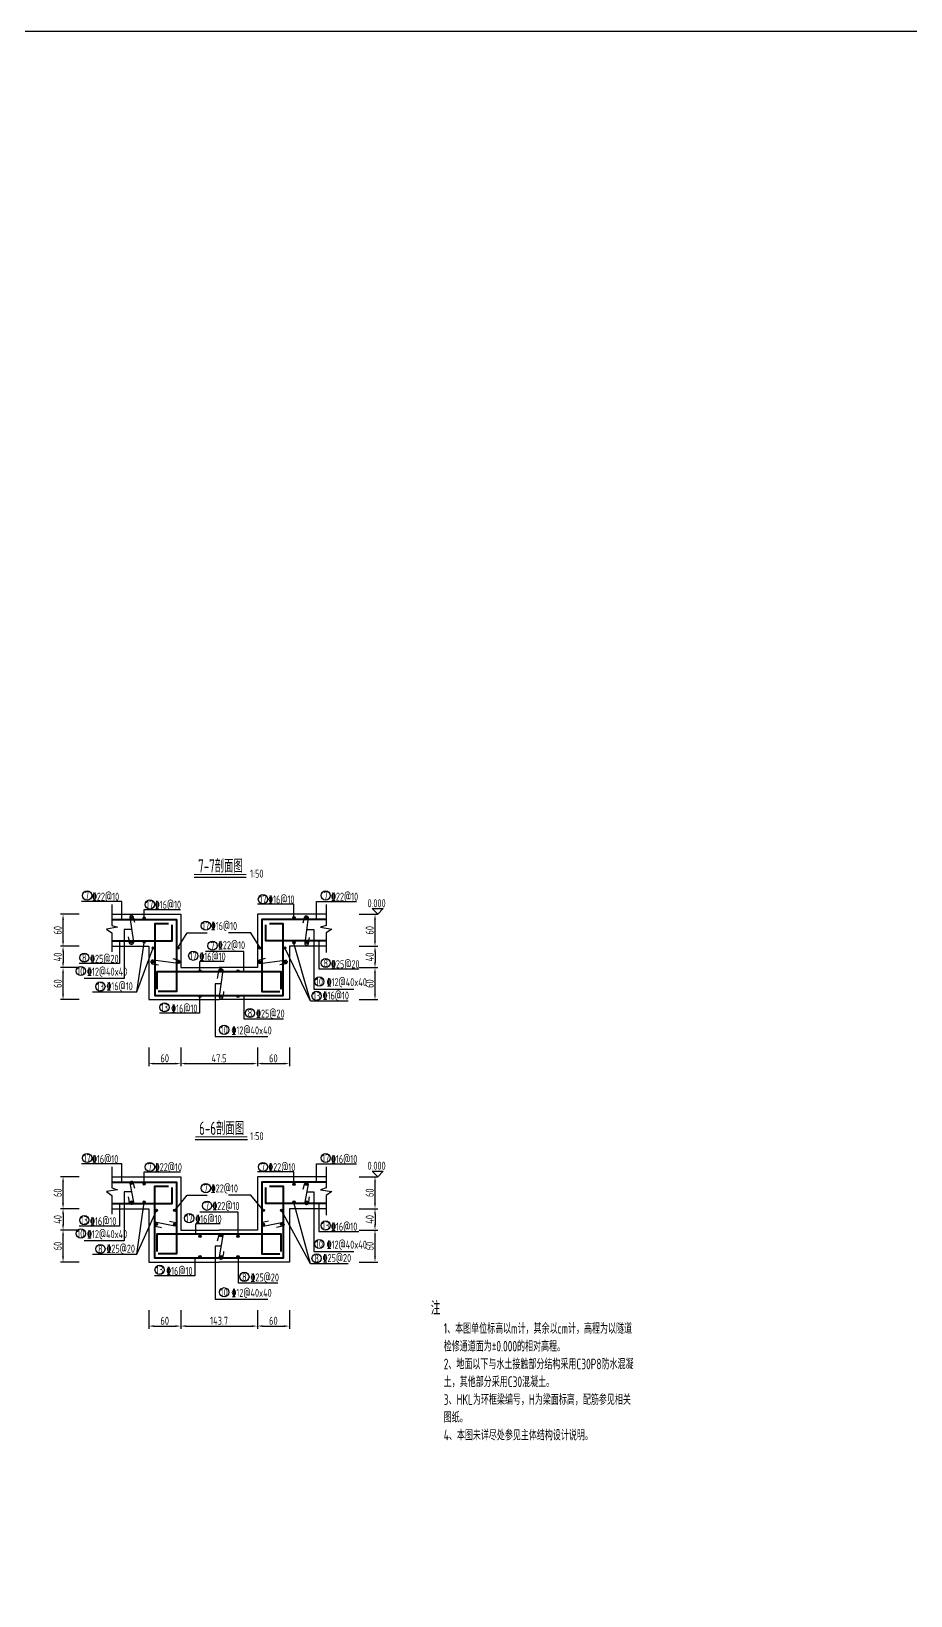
# Model space of a CAD drawing. Header units: millimetres. Extents: x -29538 to 115583, y -232866 to 15404.
# Drawn here: x 39798 to 72775, y -94426 to -35766 of the extents above; entities that cross this region are included whole.
import ezdxf
from ezdxf.enums import TextEntityAlignment as Align

# ---------------------------------------------------------------- set-up
doc = ezdxf.new("R2010")
doc.units = ezdxf.units.MM
doc.header["$LTSCALE"] = 10
doc.header["$MEASUREMENT"] = 0
for name, color, linetype in [('TQ-TEXT', 7, 'Continuous'), ('WALL-W', 2, 'Continuous'), ('文字', 7, 'Continuous'), ('标注', 4, 'Continuous'), ('次轮廓线', 7, 'Continuous'), ('轮廓线', 1, 'Continuous')]:
    doc.layers.add(name, color=color, linetype=linetype)
doc.layers.add('钢筋', color=6, linetype='Continuous', lineweight=40)
doc.styles.get("Standard").update_dxf_attribs({"font": 'gbenor.shx', "width": 0.75, "bigfont": 'gbcbig.shx'})
doc.dimstyles.get("Standard").update_dxf_attribs({"dimscale": 100, "dimtxt": 3, "dimasz": 2, "dimexe": 1, "dimexo": 1, "dimgap": 0.5, "dimtad": 1, "dimdec": 1, "dimlfac": 0.1, "dimdsep": 46, "dimtxsty": 'Standard', "dimcen": 0.5, "dimadec": 0, "dimazin": 0, "dimtfac": 1, "dimtdec": 1, "dimtofl": 0, "dimtmove": 2, "dimatfit": 3, "dimfxl": 0, "dimtolj": 1, "dimtzin": 0, "dimarcsym": 0})

# ---------------------------------------------------------------- blocks, each defined once
blk = doc.blocks.new('*D551')
at = {"layer": 'Defpoints', "color": 0}
for p in [(49475, -80716), (52687, -80716), (49475, -81916)]:
    blk.add_point(p, dxfattribs=at)
at = {"layer": '标注', "color": 0, "lineweight": -2}
for p, q in [((52087, -80716), (52787, -80716)), ((52687, -81716), (52687, -80916)), ((52087, -81916), (52787, -81916))]:
    blk.add_line(p, q, dxfattribs=at)
at = {"layer": '标注', "color": 0}
for points in [[(52654, -80916), (52720, -80916), (52687, -80716)], [(52654, -81716), (52720, -81716), (52687, -81916)]]:
    blk.add_solid(points, dxfattribs=at)
at = {"layer": '标注', "color": 0, "insert": (52487, -81316), "char_height": 300, "attachment_point": 5, "rotation": 90}
blk.add_mtext('\\A1;60', dxfattribs=at)
blk = doc.blocks.new('*D552')
at = {"layer": 'Defpoints', "color": 0}
for p in [(50852, -78716), (52687, -78716), (49475, -79916)]:
    blk.add_point(p, dxfattribs=at)
at = {"layer": '标注', "color": 0, "lineweight": -2}
for p, q in [((52087, -78716), (52787, -78716)), ((52687, -79716), (52687, -78916)), ((52087, -79916), (52787, -79916))]:
    blk.add_line(p, q, dxfattribs=at)
at = {"layer": '标注', "color": 0}
for points in [[(52654, -78916), (52720, -78916), (52687, -78716)], [(52654, -79716), (52720, -79716), (52687, -79916)]]:
    blk.add_solid(points, dxfattribs=at)
at = {"layer": '标注', "color": 0, "insert": (52487, -79316), "char_height": 300, "attachment_point": 5, "rotation": 90}
blk.add_mtext('\\A1;60', dxfattribs=at)
blk = doc.blocks.new('*D553')
at = {"layer": 'Defpoints', "color": 0}
for p in [(45401, -80716), (48275, -80716), (48275, -84316)]:
    blk.add_point(p, dxfattribs=at)
at = {"layer": '标注', "color": 0, "lineweight": -2}
for p, q in [((45401, -83716), (45401, -84416)), ((48275, -83716), (48275, -84416)), ((45601, -84316), (48075, -84316))]:
    blk.add_line(p, q, dxfattribs=at)
at = {"layer": '标注', "color": 0}
for points in [[(45601, -84283), (45601, -84349), (45401, -84316)], [(48075, -84283), (48075, -84349), (48275, -84316)]]:
    blk.add_solid(points, dxfattribs=at)
at = {"layer": '标注', "color": 0, "insert": (46838, -84116), "char_height": 300, "attachment_point": 5}
blk.add_mtext('\\A1;143.7', dxfattribs=at)
blk = doc.blocks.new('*D550')
at = {"layer": 'Defpoints', "color": 0}
for p in [(48275, -80716), (49475, -81916), (49475, -84316)]:
    blk.add_point(p, dxfattribs=at)
at = {"layer": '标注', "color": 0, "lineweight": -2}
for p, q in [((48275, -83716), (48275, -84416)), ((49475, -83716), (49475, -84416)), ((48475, -84316), (49275, -84316))]:
    blk.add_line(p, q, dxfattribs=at)
at = {"layer": '标注', "color": 0}
for points in [[(48475, -84283), (48475, -84349), (48275, -84316)], [(49275, -84283), (49275, -84349), (49475, -84316)]]:
    blk.add_solid(points, dxfattribs=at)
at = {"layer": '标注', "color": 0, "insert": (48875, -84116), "char_height": 300, "attachment_point": 5}
blk.add_mtext('\\A1;60', dxfattribs=at)
blk = doc.blocks.new('*D554')
at = {"layer": 'Defpoints', "color": 0}
for p in [(49475, -79916), (48275, -80716), (52687, -80716)]:
    blk.add_point(p, dxfattribs=at)
at = {"layer": '标注', "color": 0, "lineweight": -2}
for p, q in [((52087, -79916), (52787, -79916)), ((52687, -80116), (52687, -80516)), ((52087, -80716), (52787, -80716))]:
    blk.add_line(p, q, dxfattribs=at)
at = {"layer": '标注', "color": 0}
for points in [[(52654, -80116), (52720, -80116), (52687, -79916)], [(52654, -80516), (52720, -80516), (52687, -80716)]]:
    blk.add_solid(points, dxfattribs=at)
at = {"layer": '标注', "color": 0, "insert": (52487, -80316), "char_height": 300, "attachment_point": 5, "rotation": 90}
blk.add_mtext('\\A1;40', dxfattribs=at)
blk = doc.blocks.new('*D556')
at = {"layer": 'Defpoints', "color": 0}
for p in [(40989, -80716), (44201, -80716), (44201, -81916)]:
    blk.add_point(p, dxfattribs=at)
at = {"layer": '标注', "color": 0, "lineweight": -2}
for p, q in [((41589, -80716), (40889, -80716)), ((40989, -81716), (40989, -80916)), ((41589, -81916), (40889, -81916))]:
    blk.add_line(p, q, dxfattribs=at)
at = {"layer": '标注', "color": 0}
for points in [[(40955, -80916), (41022, -80916), (40989, -80716)], [(40955, -81716), (41022, -81716), (40989, -81916)]]:
    blk.add_solid(points, dxfattribs=at)
at = {"layer": '标注', "color": 0, "insert": (40789, -81316), "char_height": 300, "attachment_point": 5, "rotation": 90}
blk.add_mtext('\\A1;60', dxfattribs=at)
blk = doc.blocks.new('*D557')
at = {"layer": 'Defpoints', "color": 0}
for p in [(40989, -78716), (42824, -78716), (44201, -79916)]:
    blk.add_point(p, dxfattribs=at)
at = {"layer": '标注', "color": 0, "lineweight": -2}
for p, q in [((41589, -78716), (40889, -78716)), ((40989, -79716), (40989, -78916)), ((41589, -79916), (40889, -79916))]:
    blk.add_line(p, q, dxfattribs=at)
at = {"layer": '标注', "color": 0}
for points in [[(40955, -78916), (41022, -78916), (40989, -78716)], [(40955, -79716), (41022, -79716), (40989, -79916)]]:
    blk.add_solid(points, dxfattribs=at)
at = {"layer": '标注', "color": 0, "insert": (40789, -79316), "char_height": 300, "attachment_point": 5, "rotation": 90}
blk.add_mtext('\\A1;60', dxfattribs=at)
blk = doc.blocks.new('*D555')
at = {"layer": 'Defpoints', "color": 0}
for p in [(44201, -79916), (40989, -80716), (45401, -80716)]:
    blk.add_point(p, dxfattribs=at)
at = {"layer": '标注', "color": 0, "lineweight": -2}
for p, q in [((41589, -79916), (40889, -79916)), ((40989, -80116), (40989, -80516)), ((41589, -80716), (40889, -80716))]:
    blk.add_line(p, q, dxfattribs=at)
at = {"layer": '标注', "color": 0}
for points in [[(40955, -80116), (41022, -80116), (40989, -79916)], [(40955, -80516), (41022, -80516), (40989, -80716)]]:
    blk.add_solid(points, dxfattribs=at)
at = {"layer": '标注', "color": 0, "insert": (40789, -80316), "char_height": 300, "attachment_point": 5, "rotation": 90}
blk.add_mtext('\\A1;40', dxfattribs=at)
blk = doc.blocks.new('*D558')
at = {"layer": 'Defpoints', "color": 0}
for p in [(45401, -80716), (44201, -81916), (45401, -84316)]:
    blk.add_point(p, dxfattribs=at)
at = {"layer": '标注', "color": 0, "lineweight": -2}
for p, q in [((44201, -83716), (44201, -84416)), ((45401, -83716), (45401, -84416)), ((44401, -84316), (45201, -84316))]:
    blk.add_line(p, q, dxfattribs=at)
at = {"layer": '标注', "color": 0}
for points in [[(44401, -84283), (44401, -84349), (44201, -84316)], [(45201, -84283), (45201, -84349), (45401, -84316)]]:
    blk.add_solid(points, dxfattribs=at)
at = {"layer": '标注', "color": 0, "insert": (44801, -84116), "char_height": 300, "attachment_point": 5}
blk.add_mtext('\\A1;60', dxfattribs=at)
blk = doc.blocks.new('*D566')
at = {"layer": 'Defpoints', "color": 0}
for p in [(49475, -70875), (52687, -70875), (49475, -72075)]:
    blk.add_point(p, dxfattribs=at)
at = {"layer": '标注', "color": 0, "lineweight": -2}
for p, q in [((52087, -70875), (52787, -70875)), ((52687, -71875), (52687, -71075)), ((52087, -72075), (52787, -72075))]:
    blk.add_line(p, q, dxfattribs=at)
at = {"layer": '标注', "color": 0}
for points in [[(52654, -71075), (52720, -71075), (52687, -70875)], [(52654, -71875), (52720, -71875), (52687, -72075)]]:
    blk.add_solid(points, dxfattribs=at)
at = {"layer": '标注', "color": 0, "insert": (52487, -71475), "char_height": 300, "attachment_point": 5, "rotation": 90}
blk.add_mtext('\\A1;60', dxfattribs=at)
blk = doc.blocks.new('*D567')
at = {"layer": 'Defpoints', "color": 0}
for p in [(50852, -68875), (52687, -68875), (49475, -70075)]:
    blk.add_point(p, dxfattribs=at)
at = {"layer": '标注', "color": 0, "lineweight": -2}
for p, q in [((52087, -68875), (52787, -68875)), ((52687, -69875), (52687, -69075)), ((52087, -70075), (52787, -70075))]:
    blk.add_line(p, q, dxfattribs=at)
at = {"layer": '标注', "color": 0}
for points in [[(52654, -69075), (52720, -69075), (52687, -68875)], [(52654, -69875), (52720, -69875), (52687, -70075)]]:
    blk.add_solid(points, dxfattribs=at)
at = {"layer": '标注', "color": 0, "insert": (52487, -69475), "char_height": 300, "attachment_point": 5, "rotation": 90}
blk.add_mtext('\\A1;60', dxfattribs=at)
blk = doc.blocks.new('*D562')
at = {"layer": 'Defpoints', "color": 0}
for p in [(45401, -70875), (48275, -70875), (48275, -74475)]:
    blk.add_point(p, dxfattribs=at)
at = {"layer": '标注', "color": 0, "lineweight": -2}
for p, q in [((45401, -73875), (45401, -74575)), ((48275, -73875), (48275, -74575)), ((45601, -74475), (48075, -74475))]:
    blk.add_line(p, q, dxfattribs=at)
at = {"layer": '标注', "color": 0}
for points in [[(45601, -74441), (45601, -74508), (45401, -74475)], [(48075, -74441), (48075, -74508), (48275, -74475)]]:
    blk.add_solid(points, dxfattribs=at)
at = {"layer": '标注', "color": 0, "insert": (46838, -74275), "char_height": 300, "attachment_point": 5}
blk.add_mtext('\\A1;47.5', dxfattribs=at)
blk = doc.blocks.new('*D563')
at = {"layer": 'Defpoints', "color": 0}
for p in [(48275, -70875), (49475, -72075), (49475, -74475)]:
    blk.add_point(p, dxfattribs=at)
at = {"layer": '标注', "color": 0, "lineweight": -2}
for p, q in [((48275, -73875), (48275, -74575)), ((49475, -73875), (49475, -74575)), ((48475, -74475), (49275, -74475))]:
    blk.add_line(p, q, dxfattribs=at)
at = {"layer": '标注', "color": 0}
for points in [[(48475, -74441), (48475, -74508), (48275, -74475)], [(49275, -74441), (49275, -74508), (49475, -74475)]]:
    blk.add_solid(points, dxfattribs=at)
at = {"layer": '标注', "color": 0, "insert": (48875, -74275), "char_height": 300, "attachment_point": 5}
blk.add_mtext('\\A1;60', dxfattribs=at)
blk = doc.blocks.new('*D559')
at = {"layer": 'Defpoints', "color": 0}
for p in [(49475, -70075), (48275, -70875), (52687, -70875)]:
    blk.add_point(p, dxfattribs=at)
at = {"layer": '标注', "color": 0, "lineweight": -2}
for p, q in [((52087, -70075), (52787, -70075)), ((52687, -70275), (52687, -70675)), ((52087, -70875), (52787, -70875))]:
    blk.add_line(p, q, dxfattribs=at)
at = {"layer": '标注', "color": 0}
for points in [[(52654, -70275), (52720, -70275), (52687, -70075)], [(52654, -70675), (52720, -70675), (52687, -70875)]]:
    blk.add_solid(points, dxfattribs=at)
at = {"layer": '标注', "color": 0, "insert": (52487, -70475), "char_height": 300, "attachment_point": 5, "rotation": 90}
blk.add_mtext('\\A1;40', dxfattribs=at)
blk = doc.blocks.new('*D564')
at = {"layer": 'Defpoints', "color": 0}
for p in [(40989, -70875), (44201, -70875), (44201, -72075)]:
    blk.add_point(p, dxfattribs=at)
at = {"layer": '标注', "color": 0, "lineweight": -2}
for p, q in [((41589, -70875), (40889, -70875)), ((40989, -71875), (40989, -71075)), ((41589, -72075), (40889, -72075))]:
    blk.add_line(p, q, dxfattribs=at)
at = {"layer": '标注', "color": 0}
for points in [[(40955, -71075), (41022, -71075), (40989, -70875)], [(40955, -71875), (41022, -71875), (40989, -72075)]]:
    blk.add_solid(points, dxfattribs=at)
at = {"layer": '标注', "color": 0, "insert": (40789, -71475), "char_height": 300, "attachment_point": 5, "rotation": 90}
blk.add_mtext('\\A1;60', dxfattribs=at)
blk = doc.blocks.new('*D565')
at = {"layer": 'Defpoints', "color": 0}
for p in [(40989, -68875), (42824, -68875), (44201, -70075)]:
    blk.add_point(p, dxfattribs=at)
at = {"layer": '标注', "color": 0, "lineweight": -2}
for p, q in [((41589, -68875), (40889, -68875)), ((40989, -69875), (40989, -69075)), ((41589, -70075), (40889, -70075))]:
    blk.add_line(p, q, dxfattribs=at)
at = {"layer": '标注', "color": 0}
for points in [[(40955, -69075), (41022, -69075), (40989, -68875)], [(40955, -69875), (41022, -69875), (40989, -70075)]]:
    blk.add_solid(points, dxfattribs=at)
at = {"layer": '标注', "color": 0, "insert": (40789, -69475), "char_height": 300, "attachment_point": 5, "rotation": 90}
blk.add_mtext('\\A1;60', dxfattribs=at)
blk = doc.blocks.new('*D560')
at = {"layer": 'Defpoints', "color": 0}
for p in [(44201, -70075), (40989, -70875), (45401, -70875)]:
    blk.add_point(p, dxfattribs=at)
at = {"layer": '标注', "color": 0, "lineweight": -2}
for p, q in [((41589, -70075), (40889, -70075)), ((40989, -70275), (40989, -70675)), ((41589, -70875), (40889, -70875))]:
    blk.add_line(p, q, dxfattribs=at)
at = {"layer": '标注', "color": 0}
for points in [[(40955, -70275), (41022, -70275), (40989, -70075)], [(40955, -70675), (41022, -70675), (40989, -70875)]]:
    blk.add_solid(points, dxfattribs=at)
at = {"layer": '标注', "color": 0, "insert": (40789, -70475), "char_height": 300, "attachment_point": 5, "rotation": 90}
blk.add_mtext('\\A1;40', dxfattribs=at)
blk = doc.blocks.new('*D561')
at = {"layer": 'Defpoints', "color": 0}
for p in [(45401, -70875), (44201, -72075), (45401, -74475)]:
    blk.add_point(p, dxfattribs=at)
at = {"layer": '标注', "color": 0, "lineweight": -2}
for p, q in [((44201, -73875), (44201, -74575)), ((45401, -73875), (45401, -74575)), ((44401, -74475), (45201, -74475))]:
    blk.add_line(p, q, dxfattribs=at)
at = {"layer": '标注', "color": 0}
for points in [[(44401, -74441), (44401, -74508), (44201, -74475)], [(45201, -74441), (45201, -74508), (45401, -74475)]]:
    blk.add_solid(points, dxfattribs=at)
at = {"layer": '标注', "color": 0, "insert": (44801, -74275), "char_height": 300, "attachment_point": 5}
blk.add_mtext('\\A1;60', dxfattribs=at)

msp = doc.modelspace()

# ---------------------------------------------------------------- linework, layer by layer
at = {"ltscale": 2}
for points in [[(42823.51, -68509.09), (42823.51, -69292.9), (43033.51, -69362.9), (42613.51, -69431.9), (42823.51, -69574), (42823.51, -70278.75)], [(50852.01, -68509.09), (50852.01, -69292.9), (50642.01, -69362.9), (51062.01, -69431.9), (50852.01, -69574), (50852.01, -70311.06)], [(42823.51, -78350.46), (42823.51, -79134.27), (43033.51, -79204.27), (42613.51, -79273.27), (42823.51, -79415.37), (42823.51, -80120.12)], [(50852.01, -78350.46), (50852.01, -79134.27), (50642.01, -79204.27), (51062.01, -79273.27), (50852.01, -79415.37), (50852.01, -80152.43)]]:
    msp.add_lwpolyline(points, dxfattribs=at)
at = {"layer": 'WALL-W', "color": 6, "ltscale": 2}
for points in [[(43681.13, -69182.87), (43622.49, -68955.77, 0.72553014), (43490.45, -68986.54), (43625.74, -69920.47, -0.974105), (43482.9, -69956.67, 0.00528314), (43442.42, -69726.62, 0.73500734)], [(49994.39, -69189.68), (50053.03, -68962.58, -0.72553014), (50185.07, -68993.35), (50049.78, -69943.72, 0.974105), (50192.62, -69979.93, -0.00528314), (50233.1, -69749.87, -0.73500734)], [(45107.94, -70535.01), (45335.03, -70593.65, -0.72553014), (45304.26, -70725.69), (44371.46, -70590.4, 0.974105), (44335.25, -70733.23, -0.00528314), (44565.31, -70773.72, -0.73500734)], [(46785.25, -71277.95), (46843.89, -70940.67, -0.72553014), (46975.92, -70971.44), (46840.64, -71958.39, 0.974105), (46983.47, -71994.6, -0.00528314), (47023.95, -71764.55, -0.73500734)], [(48564.46, -70535.01), (48337.36, -70593.65, 0.72553014), (48368.13, -70725.69), (49305.56, -70590.4, -0.974105), (49341.77, -70733.23, 0.00528314), (49111.72, -70773.72, 0.73500734)], [(43681.13, -79156.2), (43622.49, -78929.1, 0.72553014), (43490.45, -78959.87), (43625.74, -79668.32, -0.974105), (43482.9, -79704.52, 0.00528314), (43442.42, -79474.47, 0.73500734)], [(49994.39, -79187.57), (50053.03, -78960.48, -0.72553014), (50185.07, -78991.25), (50049.78, -79668.32, 0.974105), (50192.62, -79704.52, -0.00528314), (50233.1, -79474.47, -0.73500734)], [(44985.98, -80376.38), (45213.08, -80435.02, -0.72553014), (45182.31, -80567.06), (44489.21, -80431.77, 0.974105), (44453.01, -80574.61, -0.00528314), (44683.06, -80615.09, -0.73500734)], [(46785.25, -81119.32), (46843.89, -80892.22, -0.72553014), (46975.92, -80922.99), (46840.64, -81713.19, 0.974105), (46983.47, -81749.4, -0.00528314), (47023.95, -81519.34, -0.73500734)], [(48689.54, -80376.38), (48462.45, -80435.02, 0.72553014), (48493.22, -80567.06), (49186.31, -80431.77, -0.974105), (49222.52, -80574.61, 0.00528314), (48992.46, -80615.09, 0.73500734)]]:
    msp.add_lwpolyline(points, format="xyb", dxfattribs=at)
for centre, radius in [((43556.01, -68993.47), 42.19), ((43556.01, -68993.47), 21.09), ((44030.24, -69018.37), 42.19), ((44030.24, -69018.37), 21.09), ((49645.28, -69000.28), 42.19), ((49645.28, -69000.28), 21.09), ((50119.51, -69000.28), 42.19), ((50119.51, -69000.28), 21.09), ((43556.01, -69918.87), 42.19), ((43556.01, -69918.87), 21.09), ((44030.24, -69918.87), 42.19), ((44030.24, -69918.87), 21.09), ((44373.06, -70137.19), 42.19), ((44373.06, -70137.19), 21.09), ((45297.34, -70137.19), 42.19), ((45297.34, -70137.19), 21.09), ((48375.06, -70137.19), 42.19), ((48375.06, -70137.19), 21.09), ((49303.97, -70137.19), 42.19), ((49303.97, -70137.19), 21.09), ((49645.28, -69942.13), 42.19), ((49645.28, -69942.13), 21.09), ((50119.51, -69942.13), 42.19), ((50119.51, -69942.13), 21.09), ((44373.06, -70660.13), 42.19), ((44373.06, -70660.13), 21.09), ((45297.34, -70660.13), 42.19), ((45297.34, -70660.13), 21.09), ((46122.94, -70995.86), 42.19), ((46122.94, -70995.86), 21.09), ((46910.37, -70978.36), 42.19), ((46910.37, -70978.36), 21.09), ((47552.58, -70995.86), 42.19), ((47552.58, -70995.86), 21.09), ((48375.06, -70660.13), 42.19), ((48375.06, -70660.13), 21.09), ((49303.97, -70660.13), 42.19), ((49303.97, -70660.13), 21.09), ((46122.94, -71956.8), 42.19), ((46122.94, -71956.8), 21.09), ((46910.37, -71956.8), 42.19), ((46910.37, -71956.8), 21.09), ((47552.58, -71956.8), 42.19), ((47552.58, -71956.8), 21.09), ((43556.01, -78966.79), 42.19), ((43556.01, -78966.79), 21.09), ((44030.24, -78991.69), 42.19), ((44030.24, -78991.69), 21.09), ((49645.28, -78998.17), 42.19), ((49645.28, -78998.17), 21.09), ((50119.51, -78998.17), 42.19), ((50119.51, -78998.17), 21.09), ((43556.01, -79666.72), 42.19), ((43556.01, -79666.72), 21.09), ((44030.24, -79666.72), 42.19), ((44030.24, -79666.72), 21.09), ((49645.28, -79666.72), 42.19), ((49645.28, -79666.72), 21.09), ((50119.51, -79666.72), 42.19), ((50119.51, -79666.72), 21.09), ((44490.81, -79978.57), 42.19), ((44490.81, -79978.57), 21.09), ((45175.38, -79978.57), 42.19), ((45175.38, -79978.57), 21.09), ((48500.14, -79978.57), 42.19), ((48500.14, -79978.57), 21.09), ((49184.72, -79978.57), 42.19), ((49184.72, -79978.57), 21.09), ((44490.81, -80501.5), 42.19), ((44490.81, -80501.5), 21.09), ((45175.38, -80501.5), 42.19), ((45175.38, -80501.5), 21.09), ((46122.94, -80947.42), 42.19), ((46122.94, -80947.42), 21.09), ((46910.37, -80929.92), 42.19), ((46910.37, -80929.92), 21.09), ((47552.58, -80947.42), 42.19), ((47552.58, -80947.42), 21.09), ((48500.14, -80501.5), 42.19), ((48500.14, -80501.5), 21.09), ((49184.72, -80501.5), 42.19), ((49184.72, -80501.5), 21.09), ((46122.94, -81711.59), 42.19), ((46122.94, -81711.59), 21.09), ((46910.37, -81711.59), 42.19), ((46910.37, -81711.59), 21.09), ((47552.58, -81711.59), 42.19), ((47552.58, -81711.59), 21.09)]:
    msp.add_circle(centre, radius, dxfattribs=at)
at = {"layer": '文字'}
for p, q in [((45902.25, -67482.08), (47861.24, -67482.08)), ((45945.51, -77323.45), (47904.49, -77323.45))]:
    msp.add_line(p, q, dxfattribs=at)
at = {"layer": '文字', "const_width": 40}
for points in [[(45902.25, -67382.08), (47861.24, -67382.08)], [(45945.51, -77223.45), (47904.49, -77223.45)]]:
    msp.add_lwpolyline(points, dxfattribs=at)
at = {"layer": '文字'}
for centre in [(41890.69, -68170.86), (50838.8, -68170.86), (44243.74, -68507.34), (48483.95, -68310.41), (46344.36, -69304.24), (41786.28, -70501.61), (45870.7, -70430.02), (46592.68, -70052.94), (41655.18, -71003.89), (50838.8, -70703.69), (42390.24, -71583.65), (50600.14, -71397.67), (50496.36, -71935.17), (44793.18, -72365.92), (48000.78, -72574.33), (47030.34, -73205.63), (41890.69, -78012.23), (50838.8, -78012.23), (44243.74, -78348.71), (48485.75, -78348.71), (46344.36, -79145.61), (46390.07, -79803.41), (41786.28, -80342.98), (45719.38, -80271.39), (41655.18, -80845.26), (50838.8, -80545.06), (42390.24, -81425.02), (50600.14, -81239.04), (44609.07, -82207.29), (50496.36, -81776.54), (47789.52, -82469.16), (47030.34, -83047)]:
    msp.add_circle(centre, 172.44, dxfattribs=at)
at = {"layer": '标注'}
msp.add_lwpolyline([(-20766.26, -35766.07), (73532.6, -35766.07), (73532.6, -226179.33), (-20766.26, -226179.33)], close=True, dxfattribs=at)
for points in [[(43187.42, -69074.57), (43187.42, -68391.88), (41677.74, -68391.88)], [(49645.28, -69000.28), (49645.28, -68498.9), (48275.39, -68498.9)], [(50488.11, -69074.57), (50488.11, -68391.88), (51997.78, -68391.88)], [(44028.44, -68992.34), (44028.44, -68695.84), (45398.33, -68695.84)], [(43563.72, -69439.36), (43284.71, -69439.36), (43284.71, -71282.93)], [(45297.34, -70137.19), (45644.81, -69568.16), (46398.54, -69568.16)], [(48375.06, -70137.19), (48030.71, -69568.16), (47195.12, -69568.16)], [(50111.8, -69439.36), (50390.82, -69439.36), (50390.82, -71676.71)], [(43100.23, -69874.66), (43100.23, -70722.63), (41590.55, -70722.63)], [(42092.7, -71783.9), (43757.46, -71783.9), (44028.44, -69939.89)], [(43757.46, -71783.9), (44373.06, -70137.19)], [(47763.85, -71031.49), (47763.89, -70271.33), (46332.36, -70271.33)], [(50269.75, -72135.42), (49303.97, -70137.19)], [(51684.28, -72135.42), (50269.75, -72135.42), (49647.09, -69963.14)], [(50575.29, -69874.66), (50575.29, -70924.71), (52084.97, -70924.71)], [(46117.21, -70985.43), (46117.21, -70643.77)], [(47029.25, -70643.77), (46117.21, -70643.77)], [(43284.71, -71282.93), (41781.04, -71282.93)], [(46908.28, -71476.72), (46694.18, -71476.72), (46694.18, -73461.94), (47295.3, -73461.94), (48665.38, -73461.94)], [(46109.05, -71981.6), (46109.05, -72586.94), (44599.38, -72586.94)], [(49251.12, -72810.47), (47782.37, -72810.47), (47782.37, -71924.35)], [(50390.82, -71676.71), (51894.49, -71676.71)], [(43187.42, -78915.95), (43187.42, -78233.25), (41677.74, -78233.25)], [(44028.44, -78965.67), (44028.44, -78537.21), (45398.33, -78537.21)], [(49647.09, -78972.15), (49647.09, -78537.21), (48277.2, -78537.21)], [(50488.11, -78915.95), (50488.11, -78233.25), (51997.78, -78233.25)], [(43100.23, -79716.03), (43100.23, -80564), (41590.55, -80564)], [(42092.7, -81625.27), (43757.46, -81625.27), (44028.44, -79687.74)], [(43563.72, -79280.73), (43284.71, -79280.73), (43284.71, -81124.3)], [(45175.38, -79978.57), (45644.81, -79409.53), (46398.54, -79409.53)], [(48500.14, -79978.57), (48030.71, -79409.53), (47195.12, -79409.53)], [(51684.28, -81976.79), (50269.75, -81976.79), (49647.09, -79687.74)], [(50111.8, -79280.73), (50390.82, -79280.73), (50390.82, -81518.08)], [(50575.29, -79716.03), (50575.29, -80766.08), (52084.97, -80766.08)], [(43757.46, -81625.27), (44490.81, -79978.57)], [(47552.58, -80947.42), (47552.63, -80049.39), (46121.09, -80049.39)], [(50269.75, -81976.79), (49184.72, -79978.57)], [(45965.9, -80872.86), (45965.9, -80485.14)], [(46877.93, -80485.14), (45965.9, -80485.14)], [(43284.71, -81124.3), (41781.04, -81124.3)], [(46908.28, -81318.09), (46694.18, -81318.09), (46694.18, -83303.31), (47295.3, -83303.31), (48665.38, -83303.31)], [(50390.82, -81518.08), (51894.49, -81518.08)], [(45924.94, -81767.59), (45924.94, -82428.31), (44415.26, -82428.31)], [(49039.86, -82705.3), (47571.11, -82705.3), (47571.11, -81732.61)]]:
    msp.add_lwpolyline(points, dxfattribs=at)
at = {"layer": '次轮廓线'}
for points in [[(52574.76, -68662.45), (52999.02, -68662.45), (52786.89, -68874.58)], [(52574.76, -78503.82), (52999.02, -78503.82), (52786.89, -78715.95)]]:
    msp.add_lwpolyline(points, close=True, dxfattribs=at)
at = {"layer": '轮廓线'}
for p, q in [((42823.51, -68874.58), (45400.76, -68874.58)), ((50852.01, -68874.58), (48274.76, -68874.58)), ((42823.51, -70074.58), (44200.76, -70074.58)), ((50852.01, -70074.58), (49474.76, -70074.58)), ((42823.51, -78715.95), (45400.76, -78715.95)), ((50852.01, -78715.95), (48274.76, -78715.95)), ((42823.51, -79915.95), (44200.76, -79915.95)), ((50852.01, -79915.95), (49474.76, -79915.95))]:
    msp.add_line(p, q, dxfattribs=at)
for points in [[(45400.76, -68874.58), (45400.76, -70874.66), (46837.76, -70874.66)], [(48274.76, -68874.58), (48274.76, -70874.66), (46837.76, -70874.66)], [(44200.76, -70074.58), (44200.76, -72074.66), (46837.76, -72074.66)], [(49474.76, -70074.58), (49474.76, -72074.66), (46837.76, -72074.66)], [(45400.76, -78715.95), (45400.76, -80716.03), (46837.76, -80716.03)], [(48274.76, -78715.95), (48274.76, -80716.03), (46837.76, -80716.03)], [(44200.76, -79915.95), (44200.76, -81916.03), (46837.76, -81916.03)], [(49474.76, -79915.95), (49474.76, -81916.03), (46837.76, -81916.03)]]:
    msp.add_lwpolyline(points, dxfattribs=at)
at = {"layer": '钢筋'}
for points in [[(42823.51, -69074.57), (45236.98, -69074.57), (45236.98, -71771.16), (44555.2, -71771.16)], [(50852.01, -69074.57), (48438.55, -69074.57), (48438.55, -71771.16), (49120.32, -71771.16)], [(42823.51, -69874.66), (45080.9, -69874.66), (45080.9, -69272.32)], [(44948.93, -69231.77), (44426.93, -69231.77), (44426.93, -71926.21), (45327.24, -71926.21), (49248.59, -71926.21), (49248.59, -69231.77), (48726.59, -69231.77)], [(50852.01, -69874.66), (48594.63, -69874.66), (48594.63, -69272.32)], [(49168.63, -71684.06), (49168.63, -71031.49), (45327.24, -71031.49), (44506.89, -71031.49), (44506.89, -71684.06)], [(42823.51, -78915.95), (45236.98, -78915.95), (45236.98, -81612.53), (44555.2, -81612.53)], [(42823.51, -79716.03), (45080.9, -79716.03), (45080.9, -79113.69)], [(48726.59, -79073.14), (49248.59, -79073.14), (49248.59, -81767.59), (46837.76, -81767.59), (44426.93, -81767.59), (44426.93, -79073.14), (44948.93, -79073.14)], [(50852.01, -78915.95), (48438.55, -78915.95), (48438.55, -81612.53), (49120.32, -81612.53)], [(50852.01, -79716.03), (48594.63, -79716.03), (48594.63, -79113.69)], [(49168.63, -81525.43), (49168.63, -80872.86), (46837.76, -80872.86), (44506.89, -80872.86), (44506.89, -81525.43)]]:
    msp.add_lwpolyline(points, dxfattribs=at)

# ---------------------------------------------------------------- texts
at = {"layer": 'TQ-TEXT', "width": 0.7}
msp.add_text('注', height=500, dxfattribs=at).set_placement((54781.82, -83891.49))
at = {"layer": '文字', "width": 0.7}
for s, height, p in [('7-7剖面图', 500, (46891.38, -67061.41)), ('1:50', 300, (48252.59, -67352.17)), ('7', 300, (41888.22, -68175.01)), ('7', 300, (50841.28, -68175.01)), ('17', 300, (44241.27, -68511.48)), ('17', 300, (48486.42, -68314.55)), ('0.000', 300, (52746.38, -68461.46)), ('17', 300, (46341.88, -69308.38)), ('8', 300, (41783.8, -70505.75)), ('17', 300, (45868.22, -70434.16)), ('7', 300, (46595.16, -70057.08)), ('10', 300, (41652.71, -71008.03)), ('8', 300, (50841.28, -70707.83)), ('13', 300, (42387.76, -71587.8)), ('10', 300, (50602.61, -71401.81)), ('13', 300, (50498.83, -71939.31)), ('13', 300, (44790.7, -72370.07)), ('8', 300, (47998.3, -72578.47)), ('10', 300, (47032.82, -73209.77)), ('6-6剖面图', 500, (46934.64, -76896.98)), ('1:50', 300, (48258.25, -77193.54)), ('17', 300, (41888.22, -78016.38)), ('17', 300, (50841.28, -78016.38)), ('7', 300, (44241.27, -78352.86)), ('7', 300, (48488.23, -78352.86)), ('0.000', 300, (52746.38, -78302.83)), ('7', 300, (46341.88, -79149.75)), ('7', 300, (46392.55, -79807.55)), ('13', 300, (41783.8, -80347.12)), ('17', 300, (45716.9, -80275.53)), ('10', 300, (41652.71, -80849.4)), ('13', 300, (50841.28, -80549.2)), ('8', 300, (42387.76, -81429.17)), ('10', 300, (50602.61, -81243.19)), ('13', 300, (44606.59, -82211.44)), ('8', 300, (50498.83, -81780.68)), ('8', 300, (47787.04, -82473.3)), ('10', 300, (47032.82, -83051.14))]:
    msp.add_text(s, height=height, dxfattribs=at).set_placement(p, align=Align.MIDDLE_CENTER)
for s, p in [('%%13222@10', (42076.58, -68362.8)), ('%%13222@10', (51039.81, -68362.8)), ('%%13216@10', (44431.43, -68665.61)), ('%%13216@10', (48683.16, -68468.68)), ('%%13216@10', (46532.04, -69462.51)), ('%%13225@20', (42004.86, -70693.54)), ('%%13216@10', (46102.77, -70609.1)), ('%%13222@10', (46800.55, -70183.62)), ('%%13212@40x40', (41891.17, -71176.43)), ('%%13225@20', (51039.81, -70895.62)), ('%%13216@10', (42619.33, -71721.23)), ('%%13212@40x40', (50877.58, -71570.21)), ('%%13216@10', (50725.72, -72072.75)), ('%%13216@10', (45045.23, -72557.85)), ('%%13225@20', (48229.87, -72747.8)), ('%%13212@40x40', (47307.78, -73378.17)), ('%%13216@10', (42076.58, -78204.17)), ('%%13216@10', (51039.81, -78204.17)), ('%%13222@10', (44431.43, -78506.98)), ('%%13222@10', (48684.96, -78506.98)), ('%%13222@10', (46532.04, -79303.88)), ('%%13222@10', (46589.28, -79961.68)), ('%%13216@10', (42004.86, -80534.91)), ('%%13216@10', (45951.45, -80450.47)), ('%%13212@40x40', (41891.17, -81017.8)), ('%%13216@10', (51039.81, -80736.99)), ('%%13225@20', (42619.33, -81562.6)), ('%%13212@40x40', (50877.58, -81411.58)), ('%%13216@10', (44861.12, -82399.23)), ('%%13225@20', (50725.72, -81914.12)), ('%%13225@20', (48018.6, -82642.63)), ('%%13212@40x40', (47307.78, -83219.54))]:
    msp.add_text(s, height=300, dxfattribs=at).set_placement(p)
at = {"layer": '标注', "insert": (55264.05, -84202.82), "char_height": 400, "width": 7276.5515, "attachment_point": 1}
msp.add_mtext('1、本图单位标高以m计，其余以cm计，高程为以隧道检修通道面为%%P0.000的相对高程。\\P2、地面以下与水土接触部分结构采用C30P8防水混凝土，其他部分采用C30混凝土。\\P3、HKL为环框梁编号，H为梁面标高，配筋参见相关图纸。\\P4、本图未详尽处参见主体结构设计说明。', dxfattribs=at)

# ---------------------------------------------------------------- dimensions: what is measured, and where the dimension line sits
at = {"layer": '标注'}
for base, p1, p2, picture, middle in [((40988.63, -68874.58), (44200.76, -70074.58), (42823.51, -68874.58), '*D565', (40788.63, -69474.58)), ((52686.89, -68874.58), (49474.76, -70074.58), (50852.01, -68874.58), '*D567', (52486.89, -69474.58)), ((40988.63, -70874.66), (44200.76, -70074.58), (45400.76, -70874.66), '*D560', (40788.63, -70474.62)), ((52686.89, -70874.66), (49474.76, -70074.58), (48274.76, -70874.66), '*D559', (52486.89, -70474.62)), ((40988.63, -70874.66), (44200.76, -72074.66), (44200.76, -70874.66), '*D564', (40788.63, -71474.66)), ((52686.89, -70874.66), (49474.76, -72074.66), (49474.76, -70874.66), '*D566', (52486.89, -71474.66)), ((40988.63, -78715.95), (44200.76, -79915.95), (42823.51, -78715.95), '*D557', (40788.63, -79315.95)), ((52686.89, -78715.95), (49474.76, -79915.95), (50852.01, -78715.95), '*D552', (52486.89, -79315.95)), ((40988.63, -80716.03), (44200.76, -79915.95), (45400.76, -80716.03), '*D555', (40788.63, -80315.99)), ((52686.89, -80716.03), (49474.76, -79915.95), (48274.76, -80716.03), '*D554', (52486.89, -80315.99)), ((40988.63, -80716.03), (44200.76, -81916.03), (44200.76, -80716.03), '*D556', (40788.63, -81316.03)), ((52686.89, -80716.03), (49474.76, -81916.03), (49474.76, -80716.03), '*D551', (52486.89, -81316.03))]:
    dim = msp.add_linear_dim(base=base, p1=p1, p2=p2, angle=90, dimstyle='Standard', override={"dimlfac": 0.05}, dxfattribs=at)
    dim.commit()
    dim.dimension.update_dxf_attribs({"geometry": picture, "text_midpoint": middle})
for base, p1, p2, picture, middle in [((45400.76, -74474.72), (44200.76, -72074.66), (45400.76, -70874.66), '*D561', (44800.76, -74274.72)), ((49474.76, -74474.72), (48274.76, -70874.66), (49474.76, -72074.66), '*D563', (48874.76, -74274.72)), ((45400.76, -84316.09), (44200.76, -81916.03), (45400.76, -80716.03), '*D558', (44800.76, -84116.09)), ((48274.76, -84316.09), (45400.76, -80716.03), (48274.76, -80716.03), '*D553', (46837.76, -84116.09)), ((49474.76, -84316.09), (48274.76, -80716.03), (49474.76, -81916.03), '*D550', (48874.76, -84116.09))]:
    dim = msp.add_linear_dim(base=base, p1=p1, p2=p2, dimstyle='Standard', override={"dimlfac": 0.05}, dxfattribs=at)
    dim.commit()
    dim.dimension.update_dxf_attribs({"geometry": picture, "text_midpoint": middle})
dim = msp.add_linear_dim(base=(48274.76, -74474.72), p1=(45400.76, -70874.66), p2=(48274.76, -70874.66), text='47.5', dimstyle='Standard', override={"dimlfac": 0.05}, dxfattribs=at)
dim.commit()
dim.dimension.update_dxf_attribs({"geometry": '*D562', "text_midpoint": (46837.76, -74274.72)})

doc.saveas('drawing.dxf')
